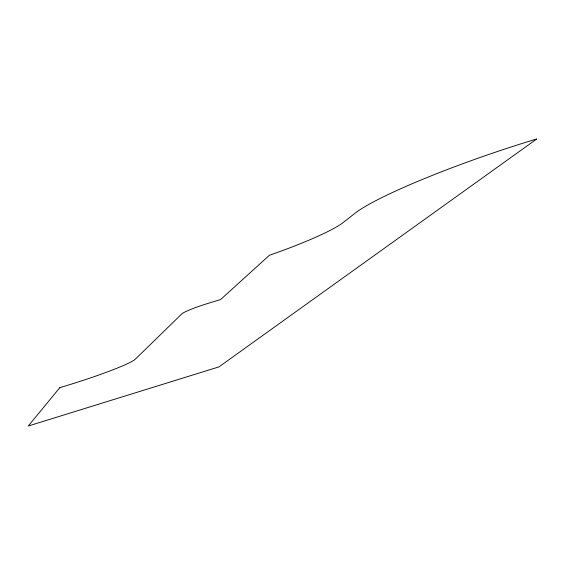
<?xml version="1.0" encoding="UTF-8"?>
<svg xmlns="http://www.w3.org/2000/svg" width="565" height="565" viewBox="0 0 565 565"><rect width="100%" height="100%" fill="white"/><g stroke="black" fill="none" stroke-linecap="round" stroke-linejoin="round"><path stroke-width="0.85" d="M59.819 387.675L28.25 426.031L218.952 366.89L536.75 138.969A151.123 17.141 -19.1 0 0 355.434 212.956L343.117 222.561A101.46 11.851 -18.2 0 1 269.385 255.302L220.562 299.591L208.937 303.108A24.542 2.366 -18 0 0 181.796 313.9L135.296 359.206A63.308 5.212 -17.7 0 1 69.53 384.694L59.819 387.675"/></g></svg>
